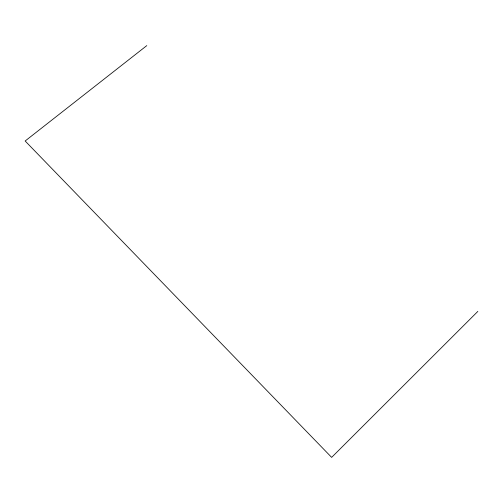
<?xml version="1.0" encoding="UTF-8"?>
<svg xmlns="http://www.w3.org/2000/svg" width="503" height="503" viewBox="0 0 503 503"><rect width="100%" height="100%" fill="white"/><g stroke="black" fill="none" stroke-linecap="round" stroke-linejoin="round"><path stroke-width="0.75" d="M477.85 311.395L331.647 457.384L25.15 140.997L146.794 45.616"/></g></svg>
